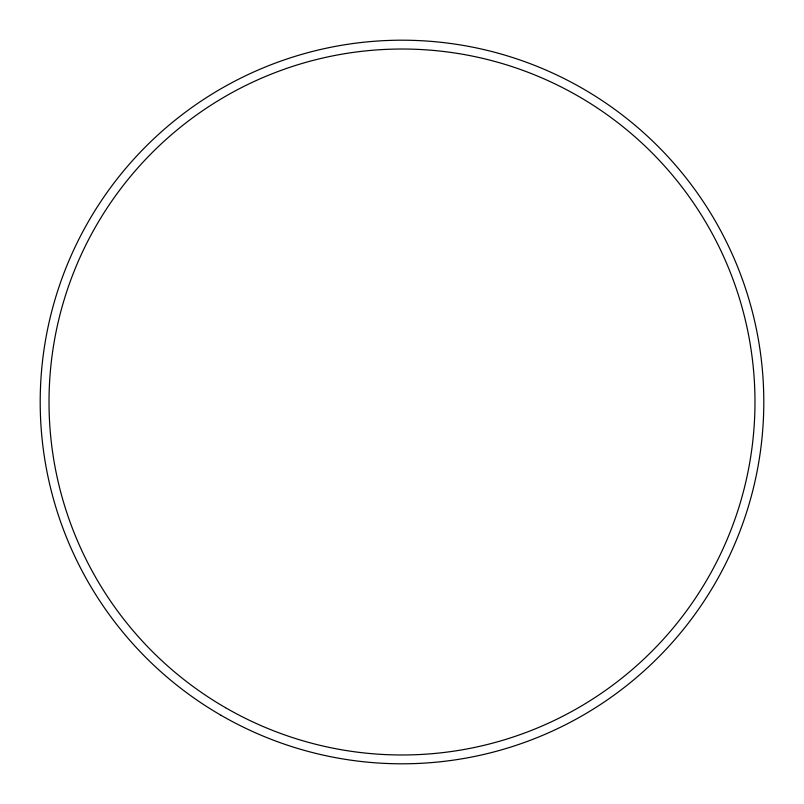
<?xml version="1.0" encoding="UTF-8"?>
<svg xmlns="http://www.w3.org/2000/svg" width="804" height="804" viewBox="0 0 804 804"><rect width="100%" height="100%" fill="white"/><g stroke="black" fill="none" stroke-linecap="round" stroke-linejoin="round"><path stroke-width="1.21" d="M221.1 715.329A361.8 361.8 0 0 0 763.8 402A361.8 361.8 0 0 0 221.1 88.671A361.8 361.8 0 0 0 221.1 715.329M225.512 707.691A352.976 352.976 0 0 0 754.976 402A352.976 352.976 0 0 0 225.512 96.309A352.976 352.976 0 0 0 225.512 707.691"/></g></svg>
